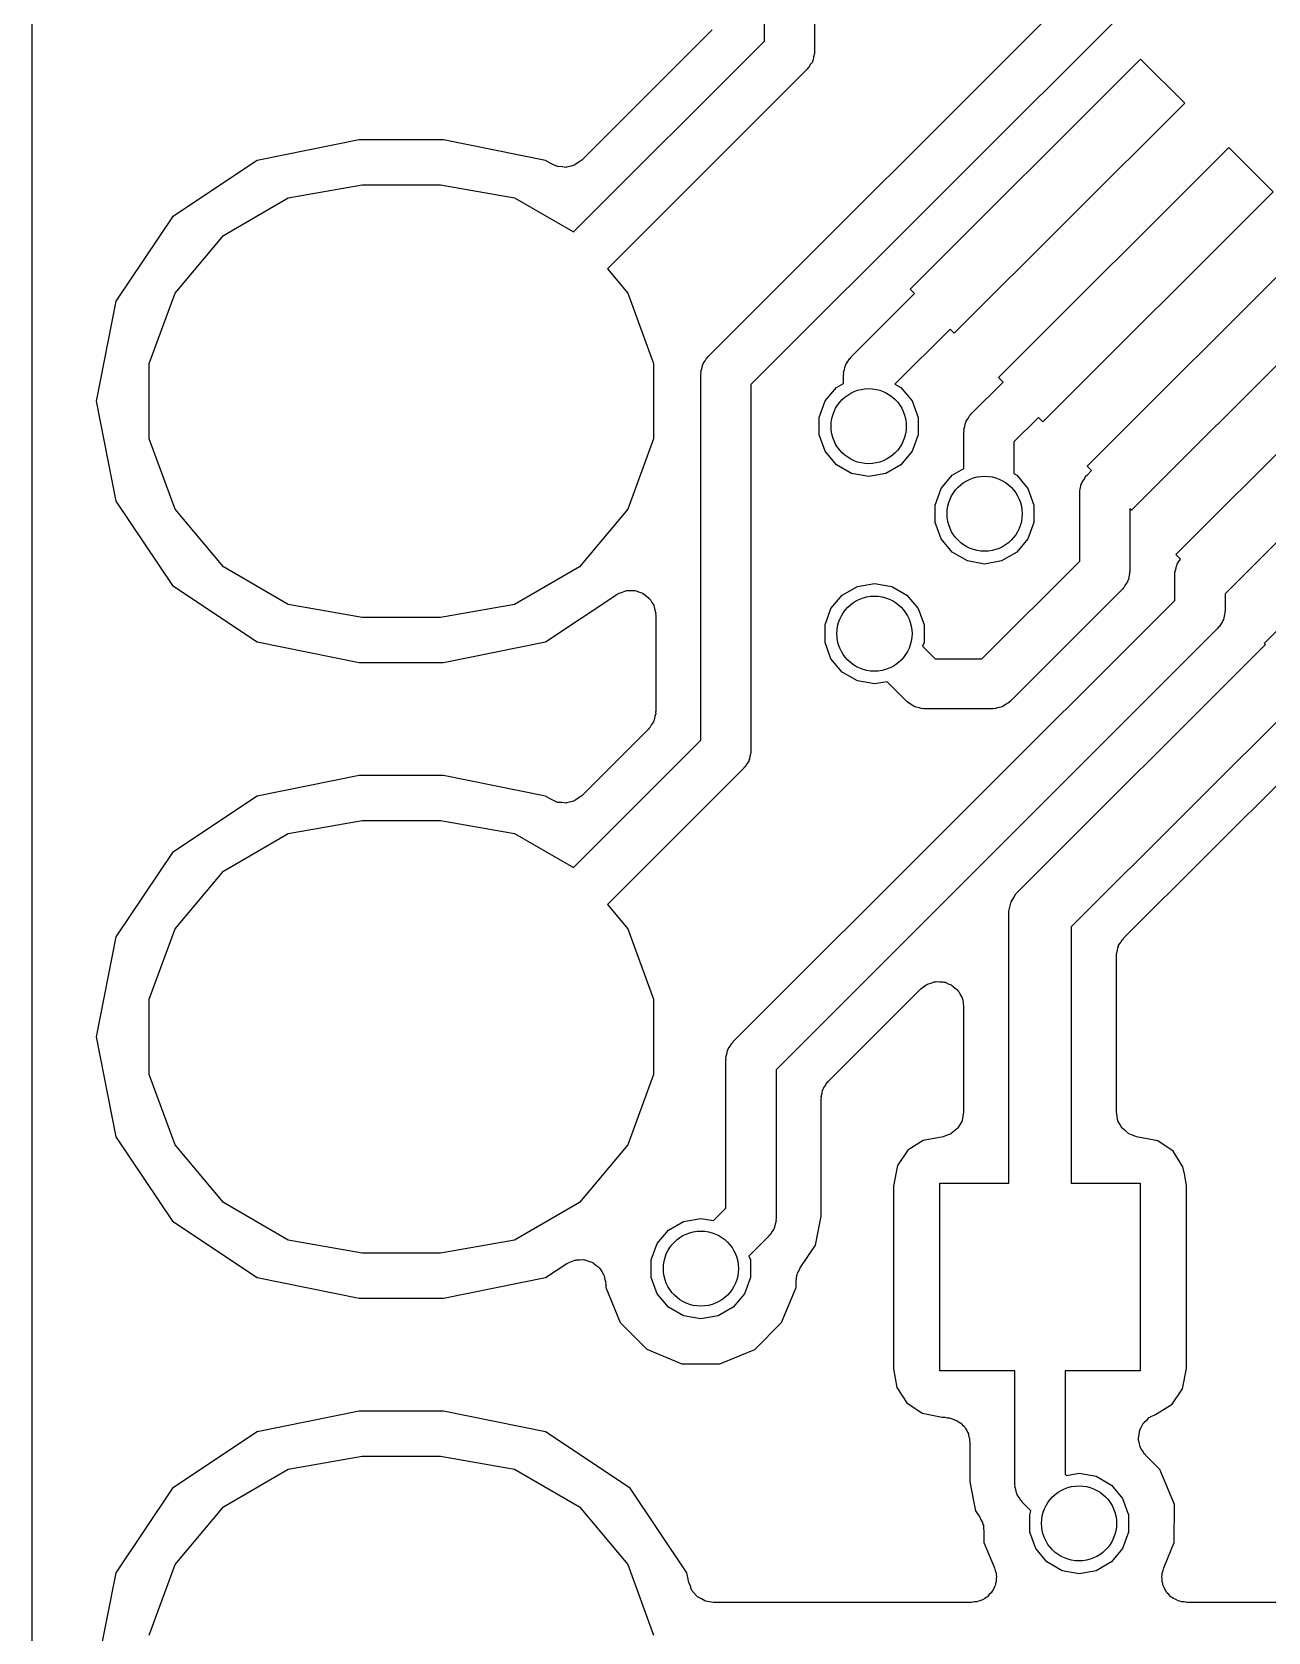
# Model space of a CAD drawing. Extents: x 125.1 to 143.2, y -145.5 to -100.1.
# Drawn here: x 125.08 to 130.01, y -131.87 to -125.47 of the extents above; entities that cross this region are included whole.
import ezdxf

# ---------------------------------------------------------------- set-up
doc = ezdxf.new("R2010")
doc.units = 0
doc.header["$MEASUREMENT"] = 0
doc.layers.add('BLACK', color=7, linetype='CONTINUOUS')

msp = doc.modelspace()

# ---------------------------------------------------------------- linework, layer by layer
at = {"layer": 'Black'}
for p, q in [((125.075, -134.57), (125.075, -114.439)), ((128, -125.511), (128, -123.519)), ((128.2, -123.561), (128.2, -125.552)), ((127.775, -126.771), (129.387, -125.159)), ((129.5, -125.33), (127.946, -126.884)), ((127.791, -125.466), (127.27, -125.987)), ((127.237, -126.274), (128, -125.511)), ((128.2, -125.552), (128.199, -125.557)), ((128.199, -125.557), (128.2, -125.561)), ((128.173, -125.62), (128.171, -125.623)), ((128.177, -125.617), (128.173, -125.62)), ((128.183, -125.605), (128.177, -125.617)), ((128.191, -125.595), (128.183, -125.605)), ((128.192, -125.59), (128.191, -125.595)), ((128.194, -125.587), (128.192, -125.59)), ((128.196, -125.574), (128.194, -125.587)), ((128.2, -125.561), (128.196, -125.574)), ((128.582, -126.503), (129.501, -125.583)), ((129.501, -125.583), (129.678, -125.76)), ((128.171, -125.623), (127.373, -126.421)), ((129.678, -125.76), (128.758, -126.679)), ((126.382, -125.906), (125.974, -125.988)), ((126.718, -125.906), (126.382, -125.906)), ((127.126, -125.988), (126.718, -125.906)), ((128.935, -126.856), (129.854, -125.937)), ((129.854, -125.937), (130.031, -126.114)), ((125.974, -125.988), (125.636, -126.213)), ((127.144, -125.999), (127.126, -125.988)), ((127.158, -126.006), (127.144, -125.999)), ((127.173, -126.013), (127.158, -126.006)), ((127.242, -126.006), (127.241, -126.007)), ((127.243, -126.006), (127.242, -126.006)), ((127.256, -125.996), (127.243, -126.006)), ((127.27, -125.987), (127.256, -125.996)), ((127.174, -126.013), (127.173, -126.013)), ((127.175, -126.013), (127.174, -126.013)), ((127.192, -126.014), (127.175, -126.013)), ((127.208, -126.016), (127.192, -126.014)), ((127.209, -126.015), (127.208, -126.016)), ((127.21, -126.015), (127.209, -126.015)), ((127.226, -126.011), (127.21, -126.015)), ((127.241, -126.007), (127.226, -126.011)), ((126.098, -126.138), (126.394, -126.086)), ((126.394, -126.086), (126.706, -126.086)), ((126.706, -126.086), (127.002, -126.138)), ((130.031, -126.114), (129.112, -127.033)), ((125.839, -126.288), (126.098, -126.138)), ((127.002, -126.138), (127.237, -126.274)), ((125.636, -126.213), (125.41, -126.551)), ((125.646, -126.518), (125.839, -126.288)), ((129.289, -127.21), (130.208, -126.29)), ((127.373, -126.421), (127.454, -126.518)), ((128.599, -126.52), (128.582, -126.503)), ((130.385, -126.467), (129.465, -127.386)), ((125.41, -126.551), (125.331, -126.95)), ((125.543, -126.8), (125.646, -126.518)), ((127.454, -126.518), (127.557, -126.8)), ((128.345, -126.774), (128.599, -126.52)), ((129.642, -127.563), (130.561, -126.644)), ((128.741, -126.662), (128.52, -126.882)), ((128.758, -126.679), (128.741, -126.662)), ((127.773, -126.775), (127.775, -126.771)), ((125.543, -127.1), (125.543, -126.8)), ((127.557, -126.8), (127.557, -127.1)), ((127.746, -126.833), (127.75, -126.821)), ((127.747, -126.838), (127.746, -126.833)), ((127.75, -126.821), (127.752, -126.808)), ((127.752, -126.808), (127.754, -126.804)), ((127.754, -126.804), (127.755, -126.8)), ((127.755, -126.8), (127.763, -126.789)), ((127.763, -126.789), (127.769, -126.778)), ((127.769, -126.778), (127.773, -126.775)), ((128.316, -126.836), (128.32, -126.824)), ((128.317, -126.841), (128.316, -126.836)), ((128.32, -126.824), (128.322, -126.811)), ((128.322, -126.811), (128.324, -126.807)), ((128.324, -126.807), (128.325, -126.803)), ((128.325, -126.803), (128.333, -126.792)), ((128.333, -126.792), (128.339, -126.781)), ((128.339, -126.781), (128.343, -126.778)), ((128.343, -126.778), (128.345, -126.774)), ((130.738, -126.821), (129.839, -127.72)), ((127.746, -126.842), (127.747, -126.838)), ((127.746, -128.305), (127.746, -126.842)), ((127.946, -126.884), (127.946, -128.346)), ((128.242, -126.949), (128.287, -126.896)), ((128.287, -126.896), (128.316, -126.879)), ((128.316, -126.845), (128.317, -126.841)), ((128.316, -126.879), (128.316, -126.845)), ((128.52, -126.882), (128.545, -126.896)), ((128.545, -126.896), (128.59, -126.949)), ((128.825, -127.001), (128.953, -126.874)), ((128.953, -126.874), (128.935, -126.856)), ((125.331, -126.95), (125.41, -127.349)), ((128.218, -127.015), (128.242, -126.949)), ((128.59, -126.949), (128.614, -127.015)), ((128.218, -127.085), (128.218, -127.015)), ((128.614, -127.015), (128.614, -127.085)), ((128.805, -127.03), (128.813, -127.019)), ((128.813, -127.019), (128.819, -127.008)), ((128.819, -127.008), (128.823, -127.005)), ((128.823, -127.005), (128.825, -127.001)), ((129.094, -127.015), (128.996, -127.113)), ((129.112, -127.033), (129.094, -127.015)), ((129.996, -127.917), (130.915, -126.998)), ((128.242, -127.15), (128.218, -127.085)), ((128.614, -127.085), (128.59, -127.15)), ((128.796, -127.063), (128.8, -127.051)), ((128.797, -127.068), (128.796, -127.063)), ((128.796, -127.072), (128.797, -127.068)), ((128.796, -127.219), (128.796, -127.072)), ((128.8, -127.051), (128.802, -127.038)), ((128.802, -127.038), (128.804, -127.034)), ((128.804, -127.034), (128.805, -127.03)), ((125.646, -127.382), (125.543, -127.1)), ((127.557, -127.1), (127.454, -127.382)), ((128.287, -127.204), (128.242, -127.15)), ((128.59, -127.15), (128.545, -127.204)), ((128.996, -127.113), (128.996, -127.239)), ((128.347, -127.239), (128.287, -127.204)), ((128.545, -127.204), (128.485, -127.239)), ((128.75, -127.246), (128.796, -127.219)), ((129.306, -127.227), (129.289, -127.21)), ((128.416, -127.251), (128.347, -127.239)), ((128.485, -127.239), (128.416, -127.251)), ((128.705, -127.299), (128.75, -127.246)), ((128.996, -127.239), (129.008, -127.246)), ((129.008, -127.246), (129.052, -127.299)), ((129.262, -127.295), (129.265, -127.282)), ((129.265, -127.282), (129.267, -127.278)), ((129.267, -127.278), (129.268, -127.274)), ((129.268, -127.274), (129.275, -127.264)), ((129.275, -127.264), (129.282, -127.252)), ((129.282, -127.252), (129.285, -127.249)), ((129.285, -127.249), (129.288, -127.246)), ((129.288, -127.246), (129.306, -127.227)), ((128.681, -127.365), (128.705, -127.299)), ((129.052, -127.299), (129.076, -127.365)), ((129.259, -127.308), (129.262, -127.295)), ((129.259, -127.312), (129.259, -127.308)), ((129.259, -127.317), (129.259, -127.312)), ((129.259, -127.589), (129.259, -127.317)), ((125.41, -127.349), (125.636, -127.687)), ((125.839, -127.612), (125.646, -127.382)), ((127.454, -127.382), (127.261, -127.612)), ((128.681, -127.435), (128.681, -127.365)), ((129.076, -127.365), (129.076, -127.435)), ((129.465, -127.386), (129.459, -127.38)), ((129.459, -127.38), (129.459, -127.63)), ((128.705, -127.5), (128.681, -127.435)), ((129.076, -127.435), (129.052, -127.5)), ((128.75, -127.554), (128.705, -127.5)), ((129.052, -127.5), (129.008, -127.554)), ((128.81, -127.588), (128.75, -127.554)), ((128.879, -127.601), (128.81, -127.588)), ((128.868, -127.979), (129.259, -127.589)), ((128.947, -127.588), (128.879, -127.601)), ((129.008, -127.554), (128.947, -127.588)), ((129.661, -127.582), (129.642, -127.563)), ((129.647, -127.606), (129.648, -127.601)), ((129.648, -127.601), (129.655, -127.591)), ((129.655, -127.591), (129.661, -127.582)), ((126.098, -127.762), (125.839, -127.612)), ((127.261, -127.612), (127.002, -127.762)), ((130.632, -127.644), (129.225, -129.051)), ((129.45, -127.668), (129.449, -127.672)), ((129.453, -127.664), (129.45, -127.668)), ((129.455, -127.652), (129.453, -127.664)), ((129.458, -127.639), (129.455, -127.652)), ((129.459, -127.63), (129.458, -127.635)), ((129.458, -127.635), (129.458, -127.639)), ((129.639, -127.635), (129.642, -127.622)), ((129.639, -127.639), (129.639, -127.635)), ((129.639, -127.644), (129.639, -127.639)), ((129.639, -127.746), (129.639, -127.644)), ((129.642, -127.622), (129.645, -127.609)), ((129.645, -127.609), (129.647, -127.606)), ((125.636, -127.687), (125.974, -127.912)), ((127.126, -127.912), (127.41, -127.723)), ((127.41, -127.723), (127.413, -127.721)), ((127.413, -127.721), (127.416, -127.719)), ((127.416, -127.719), (127.429, -127.714)), ((127.429, -127.714), (127.442, -127.709)), ((127.442, -127.709), (127.446, -127.708)), ((127.446, -127.708), (127.449, -127.707)), ((127.449, -127.707), (127.463, -127.707)), ((127.463, -127.707), (127.477, -127.706)), ((127.477, -127.706), (127.48, -127.707)), ((127.48, -127.707), (127.483, -127.707)), ((127.483, -127.707), (127.497, -127.712)), ((127.497, -127.712), (127.51, -127.716)), ((127.51, -127.716), (127.513, -127.718)), ((127.513, -127.718), (127.516, -127.719)), ((127.516, -127.719), (127.527, -127.728)), ((127.527, -127.728), (127.538, -127.737)), ((128.265, -127.779), (128.31, -127.725)), ((128.31, -127.725), (128.371, -127.69)), ((128.371, -127.69), (128.439, -127.678)), ((128.439, -127.678), (128.508, -127.69)), ((128.508, -127.69), (128.568, -127.725)), ((128.568, -127.725), (128.613, -127.779)), ((129.429, -127.701), (128.981, -128.15)), ((129.432, -127.697), (129.429, -127.701)), ((129.435, -127.694), (129.432, -127.697)), ((129.442, -127.683), (129.435, -127.694)), ((129.449, -127.672), (129.442, -127.683)), ((129.839, -127.72), (129.839, -127.788)), ((126.394, -127.814), (126.098, -127.762)), ((127.002, -127.762), (126.706, -127.814)), ((127.538, -127.737), (127.54, -127.739)), ((127.54, -127.739), (127.543, -127.741)), ((127.543, -127.741), (127.55, -127.754)), ((127.55, -127.754), (127.558, -127.765)), ((127.558, -127.765), (127.558, -127.769)), ((127.558, -127.769), (127.56, -127.772)), ((127.56, -127.772), (127.562, -127.785)), ((127.562, -127.785), (127.566, -127.799)), ((127.875, -129.509), (129.639, -127.746)), ((128.242, -127.844), (128.265, -127.779)), ((128.613, -127.779), (128.637, -127.844)), ((129.838, -127.796), (129.835, -127.809)), ((129.839, -127.788), (129.838, -127.792)), ((129.838, -127.792), (129.838, -127.796)), ((126.706, -127.814), (126.394, -127.814)), ((127.566, -127.799), (127.565, -127.802)), ((127.565, -127.802), (127.566, -127.806)), ((127.566, -127.806), (127.566, -128.189)), ((129.809, -127.858), (128.046, -129.622)), ((128.242, -127.914), (128.242, -127.844)), ((128.637, -127.844), (128.637, -127.914)), ((129.812, -127.855), (129.809, -127.858)), ((129.815, -127.852), (129.812, -127.855)), ((129.822, -127.841), (129.815, -127.852)), ((129.829, -127.83), (129.822, -127.841)), ((129.83, -127.826), (129.829, -127.83)), ((129.833, -127.822), (129.83, -127.826)), ((129.835, -127.809), (129.833, -127.822)), ((125.974, -127.912), (126.382, -127.994)), ((126.718, -127.994), (127.126, -127.912)), ((128.265, -127.979), (128.242, -127.914)), ((128.637, -127.914), (128.631, -127.929)), ((129.012, -128.911), (130.001, -127.922)), ((130.001, -127.922), (129.996, -127.917)), ((128.31, -128.033), (128.265, -127.979)), ((128.631, -127.929), (128.681, -127.979)), ((128.681, -127.979), (128.868, -127.979)), ((126.382, -127.994), (126.718, -127.994)), ((128.371, -128.068), (128.31, -128.033)), ((128.439, -128.08), (128.371, -128.068)), ((128.49, -128.071), (128.439, -128.08)), ((128.569, -128.15), (128.49, -128.071)), ((128.572, -128.152), (128.569, -128.15)), ((128.575, -128.156), (128.572, -128.152)), ((128.586, -128.162), (128.575, -128.156)), ((128.597, -128.17), (128.586, -128.162)), ((128.601, -128.171), (128.597, -128.17)), ((128.605, -128.173), (128.601, -128.171)), ((128.618, -128.175), (128.605, -128.173)), ((128.631, -128.179), (128.618, -128.175)), ((128.635, -128.178), (128.631, -128.179)), ((128.639, -128.179), (128.635, -128.178)), ((128.91, -128.179), (128.639, -128.179)), ((128.914, -128.178), (128.91, -128.179)), ((128.919, -128.179), (128.914, -128.178)), ((128.931, -128.175), (128.919, -128.179)), ((128.944, -128.173), (128.931, -128.175)), ((128.948, -128.171), (128.944, -128.173)), ((128.952, -128.17), (128.948, -128.171)), ((128.963, -128.162), (128.952, -128.17)), ((128.974, -128.156), (128.963, -128.162)), ((128.977, -128.152), (128.974, -128.156)), ((128.981, -128.15), (128.977, -128.152)), ((127.549, -128.242), (127.543, -128.253)), ((127.557, -128.231), (127.549, -128.242)), ((127.558, -128.227), (127.557, -128.231)), ((127.56, -128.223), (127.558, -128.227)), ((127.562, -128.21), (127.56, -128.223)), ((127.566, -128.198), (127.562, -128.21)), ((127.566, -128.189), (127.565, -128.193)), ((127.565, -128.193), (127.566, -128.198)), ((127.237, -128.814), (127.746, -128.305)), ((127.537, -128.26), (127.27, -128.527)), ((127.539, -128.256), (127.537, -128.26)), ((127.543, -128.253), (127.539, -128.256)), ((127.942, -128.368), (127.94, -128.381)), ((127.946, -128.355), (127.942, -128.368)), ((127.946, -128.346), (127.945, -128.351)), ((127.945, -128.351), (127.946, -128.355)), ((127.917, -128.417), (127.373, -128.961)), ((127.919, -128.413), (127.917, -128.417)), ((127.923, -128.411), (127.919, -128.413)), ((127.929, -128.399), (127.923, -128.411)), ((127.937, -128.389), (127.929, -128.399)), ((127.938, -128.384), (127.937, -128.389)), ((127.94, -128.381), (127.938, -128.384)), ((129.434, -129.096), (130.107, -128.424)), ((126.382, -128.446), (125.974, -128.528)), ((126.718, -128.446), (126.382, -128.446)), ((127.126, -128.528), (126.718, -128.446)), ((125.974, -128.528), (125.636, -128.753)), ((127.144, -128.539), (127.126, -128.528)), ((127.158, -128.546), (127.144, -128.539)), ((127.173, -128.553), (127.158, -128.546)), ((127.174, -128.553), (127.173, -128.553)), ((127.175, -128.553), (127.174, -128.553)), ((127.192, -128.554), (127.175, -128.553)), ((127.208, -128.556), (127.192, -128.554)), ((127.209, -128.555), (127.208, -128.556)), ((127.21, -128.555), (127.209, -128.555)), ((127.226, -128.551), (127.21, -128.555)), ((127.241, -128.547), (127.226, -128.551)), ((127.242, -128.546), (127.241, -128.547)), ((127.243, -128.546), (127.242, -128.546)), ((127.256, -128.536), (127.243, -128.546)), ((127.27, -128.527), (127.256, -128.536)), ((126.098, -128.678), (126.394, -128.626)), ((126.394, -128.626), (126.706, -128.626)), ((126.706, -128.626), (127.002, -128.678)), ((125.839, -128.828), (126.098, -128.678)), ((127.002, -128.678), (127.237, -128.814)), ((125.636, -128.753), (125.41, -129.091)), ((125.646, -129.058), (125.839, -128.828)), ((128.985, -128.951), (128.987, -128.946)), ((128.987, -128.946), (128.996, -128.933)), ((128.996, -128.933), (129.004, -128.919)), ((129.004, -128.919), (129.008, -128.915)), ((129.008, -128.915), (129.012, -128.911)), ((127.373, -128.961), (127.454, -129.058)), ((128.975, -128.988), (128.98, -128.972)), ((128.976, -128.994), (128.975, -128.988)), ((128.975, -128.999), (128.976, -128.994)), ((128.975, -130.075), (128.975, -128.999)), ((128.98, -128.972), (128.983, -128.956)), ((128.983, -128.956), (128.985, -128.951)), ((125.543, -129.34), (125.646, -129.058)), ((127.454, -129.058), (127.557, -129.34)), ((129.225, -129.051), (129.225, -130.075)), ((125.41, -129.091), (125.331, -129.49)), ((129.409, -129.145), (129.411, -129.133)), ((129.411, -129.133), (129.413, -129.129)), ((129.413, -129.129), (129.414, -129.124)), ((129.414, -129.124), (129.422, -129.114)), ((129.422, -129.114), (129.428, -129.102)), ((129.428, -129.102), (129.432, -129.1)), ((129.432, -129.1), (129.434, -129.096)), ((129.405, -129.158), (129.409, -129.145)), ((129.406, -129.162), (129.405, -129.158)), ((129.405, -129.167), (129.406, -129.162)), ((129.405, -129.791), (129.405, -129.167)), ((128.255, -129.667), (128.624, -129.298)), ((128.624, -129.298), (128.635, -129.29)), ((128.635, -129.29), (128.645, -129.282)), ((128.645, -129.282), (128.649, -129.281)), ((128.649, -129.281), (128.653, -129.278)), ((128.653, -129.278), (128.665, -129.275)), ((128.665, -129.275), (128.678, -129.27)), ((128.678, -129.27), (128.682, -129.27)), ((128.682, -129.27), (128.686, -129.269)), ((128.686, -129.269), (128.699, -129.27)), ((128.699, -129.27), (128.712, -129.27)), ((128.712, -129.27), (128.716, -129.272)), ((128.716, -129.272), (128.721, -129.272)), ((128.721, -129.272), (128.733, -129.278)), ((128.733, -129.278), (128.745, -129.282)), ((128.745, -129.282), (128.748, -129.285)), ((128.748, -129.285), (128.752, -129.287)), ((128.752, -129.287), (128.762, -129.296)), ((128.762, -129.296), (128.772, -129.304)), ((128.772, -129.304), (128.774, -129.308)), ((128.774, -129.308), (128.777, -129.311)), ((128.777, -129.311), (128.782, -129.323)), ((128.782, -129.323), (128.789, -129.334)), ((125.543, -129.64), (125.543, -129.34)), ((127.557, -129.34), (127.557, -129.64)), ((128.789, -129.334), (128.79, -129.339)), ((128.79, -129.339), (128.792, -129.343)), ((128.792, -129.343), (128.793, -129.356)), ((128.793, -129.356), (128.795, -129.369)), ((128.795, -129.369), (128.795, -129.79)), ((125.331, -129.49), (125.41, -129.889)), ((127.863, -129.527), (127.869, -129.516)), ((127.869, -129.516), (127.873, -129.513)), ((127.873, -129.513), (127.875, -129.509)), ((127.846, -129.571), (127.85, -129.559)), ((127.847, -129.576), (127.846, -129.571)), ((127.846, -129.58), (127.847, -129.576)), ((127.846, -130.175), (127.846, -129.58)), ((127.85, -129.559), (127.852, -129.546)), ((127.852, -129.546), (127.854, -129.542)), ((127.854, -129.542), (127.855, -129.538)), ((127.855, -129.538), (127.863, -129.527)), ((125.646, -129.922), (125.543, -129.64)), ((127.557, -129.64), (127.454, -129.922)), ((128.046, -129.622), (128.046, -130.216)), ((128.23, -129.716), (128.232, -129.703)), ((128.232, -129.703), (128.234, -129.7)), ((128.234, -129.7), (128.235, -129.695)), ((128.235, -129.695), (128.243, -129.685)), ((128.243, -129.685), (128.249, -129.673)), ((128.249, -129.673), (128.253, -129.671)), ((128.253, -129.671), (128.255, -129.667)), ((128.226, -129.729), (128.23, -129.716)), ((128.227, -129.733), (128.226, -129.729)), ((128.226, -129.738), (128.227, -129.733)), ((128.226, -130.206), (128.226, -129.738)), ((128.781, -129.839), (128.772, -129.854)), ((128.789, -129.825), (128.781, -129.839)), ((128.792, -129.807), (128.789, -129.824)), ((128.789, -129.824), (128.789, -129.824)), ((128.789, -129.824), (128.789, -129.825)), ((128.795, -129.79), (128.792, -129.807)), ((129.408, -129.806), (129.405, -129.791)), ((129.41, -129.822), (129.408, -129.806)), ((129.411, -129.823), (129.41, -129.822)), ((129.411, -129.825), (129.411, -129.823)), ((129.419, -129.839), (129.411, -129.825)), ((129.427, -129.853), (129.419, -129.839)), ((125.41, -129.889), (125.636, -130.227)), ((128.634, -129.904), (128.572, -129.943)), ((128.713, -129.889), (128.634, -129.904)), ((128.729, -129.883), (128.713, -129.889)), ((128.745, -129.877), (128.729, -129.883)), ((128.746, -129.876), (128.745, -129.877)), ((128.745, -129.877), (128.745, -129.877)), ((128.759, -129.866), (128.746, -129.876)), ((128.772, -129.855), (128.759, -129.866)), ((128.772, -129.854), (128.772, -129.854)), ((128.772, -129.854), (128.772, -129.855)), ((129.428, -129.854), (129.427, -129.853)), ((129.428, -129.855), (129.428, -129.854)), ((129.441, -129.865), (129.428, -129.855)), ((129.453, -129.876), (129.441, -129.865)), ((129.454, -129.876), (129.453, -129.876)), ((129.455, -129.877), (129.454, -129.876)), ((129.47, -129.883), (129.455, -129.877)), ((129.485, -129.889), (129.47, -129.883)), ((129.571, -129.906), (129.485, -129.889)), ((125.839, -130.152), (125.646, -129.922)), ((127.454, -129.922), (127.261, -130.152)), ((128.572, -129.943), (128.531, -130.004)), ((129.632, -129.947), (129.571, -129.906)), ((129.671, -130.009), (129.632, -129.947)), ((128.531, -130.004), (128.515, -130.085)), ((129.677, -130.038), (129.671, -130.009)), ((128.515, -130.085), (128.515, -130.816)), ((128.7, -130.825), (128.7, -130.075)), ((128.7, -130.075), (128.975, -130.075)), ((129.225, -130.075), (129.5, -130.075)), ((129.5, -130.075), (129.5, -130.825)), ((129.685, -130.084), (129.677, -130.038)), ((129.677, -130.038), (129.677, -130.038)), ((129.685, -130.53), (129.685, -130.084)), ((126.098, -130.302), (125.839, -130.152)), ((127.261, -130.152), (127.002, -130.302)), ((127.677, -130.228), (127.746, -130.216)), ((127.746, -130.216), (127.796, -130.224)), ((127.796, -130.224), (127.846, -130.175)), ((128.046, -130.225), (128.042, -130.238)), ((128.046, -130.216), (128.045, -130.221)), ((128.045, -130.221), (128.046, -130.225)), ((128.203, -130.323), (128.226, -130.206)), ((125.636, -130.227), (125.974, -130.452)), ((127.572, -130.316), (127.617, -130.262)), ((127.617, -130.262), (127.677, -130.228)), ((128.017, -130.287), (127.938, -130.366)), ((128.019, -130.283), (128.017, -130.287)), ((128.023, -130.281), (128.019, -130.283)), ((128.029, -130.269), (128.023, -130.281)), ((128.037, -130.259), (128.029, -130.269)), ((128.038, -130.254), (128.037, -130.259)), ((128.04, -130.25), (128.038, -130.254)), ((128.042, -130.238), (128.04, -130.25)), ((126.394, -130.354), (126.098, -130.302)), ((127.002, -130.302), (126.706, -130.354)), ((127.548, -130.381), (127.572, -130.316)), ((128.143, -130.413), (128.203, -130.323)), ((126.706, -130.354), (126.394, -130.354)), ((127.126, -130.452), (127.21, -130.396)), ((127.21, -130.396), (127.213, -130.395)), ((127.213, -130.395), (127.216, -130.393)), ((127.216, -130.393), (127.229, -130.388)), ((127.229, -130.388), (127.242, -130.382)), ((127.242, -130.382), (127.246, -130.382)), ((127.246, -130.382), (127.249, -130.381)), ((127.249, -130.381), (127.263, -130.381)), ((127.263, -130.381), (127.277, -130.38)), ((127.277, -130.38), (127.28, -130.381)), ((127.28, -130.381), (127.283, -130.381)), ((127.283, -130.381), (127.297, -130.386)), ((127.297, -130.386), (127.31, -130.39)), ((127.31, -130.39), (127.313, -130.392)), ((127.313, -130.392), (127.316, -130.393)), ((127.316, -130.393), (127.327, -130.402)), ((127.327, -130.402), (127.338, -130.41)), ((127.338, -130.41), (127.34, -130.413)), ((127.34, -130.413), (127.343, -130.415)), ((127.343, -130.415), (127.35, -130.427)), ((127.548, -130.451), (127.548, -130.381)), ((127.938, -130.366), (127.944, -130.381)), ((127.944, -130.381), (127.944, -130.451)), ((128.138, -130.424), (128.143, -130.413)), ((125.974, -130.452), (126.382, -130.534)), ((126.718, -130.534), (127.126, -130.452)), ((127.35, -130.427), (127.357, -130.439)), ((127.357, -130.439), (127.358, -130.442)), ((127.358, -130.442), (127.36, -130.445)), ((127.36, -130.445), (127.362, -130.459)), ((127.362, -130.459), (127.366, -130.473)), ((127.366, -130.473), (127.365, -130.476)), ((127.365, -130.476), (127.366, -130.479)), ((127.366, -130.479), (127.366, -130.492)), ((127.572, -130.517), (127.548, -130.451)), ((127.944, -130.451), (127.92, -130.517)), ((128.126, -130.468), (128.128, -130.456)), ((128.126, -130.492), (128.126, -130.468)), ((128.128, -130.456), (128.129, -130.444)), ((128.129, -130.444), (128.131, -130.439)), ((128.131, -130.439), (128.132, -130.434)), ((128.132, -130.434), (128.138, -130.424)), ((126.382, -130.534), (126.718, -130.534)), ((127.366, -130.492), (127.424, -130.631)), ((127.617, -130.57), (127.572, -130.517)), ((127.92, -130.517), (127.875, -130.57)), ((128.068, -130.632), (128.126, -130.492)), ((129.685, -130.815), (129.685, -130.53)), ((127.677, -130.605), (127.617, -130.57)), ((127.746, -130.617), (127.677, -130.605)), ((127.815, -130.605), (127.746, -130.617)), ((127.875, -130.57), (127.815, -130.605)), ((127.424, -130.631), (127.53, -130.738)), ((127.961, -130.739), (128.068, -130.632)), ((127.53, -130.738), (127.67, -130.796)), ((127.67, -130.796), (127.821, -130.796)), ((127.821, -130.796), (127.961, -130.739)), ((128.515, -130.816), (128.529, -130.891)), ((129, -130.825), (128.7, -130.825)), ((129, -131.278), (129, -130.825)), ((129.5, -130.825), (129.2, -130.825)), ((129.2, -130.825), (129.2, -131.237)), ((129.669, -130.896), (129.685, -130.815)), ((128.529, -130.891), (128.568, -130.953)), ((129.628, -130.957), (129.669, -130.896)), ((126.382, -130.986), (125.974, -131.068)), ((126.718, -130.986), (126.382, -130.986)), ((127.126, -131.068), (126.718, -130.986)), ((128.568, -130.953), (128.629, -130.994)), ((129.562, -130.999), (129.628, -130.957)), ((128.629, -130.994), (128.71, -131.01)), ((128.71, -131.01), (128.72, -131.01)), ((128.72, -131.01), (128.729, -131.012)), ((128.729, -131.012), (128.737, -131.012)), ((128.737, -131.012), (128.746, -131.015)), ((128.746, -131.015), (128.754, -131.017)), ((128.754, -131.017), (128.762, -131.021)), ((128.762, -131.021), (128.77, -131.024)), ((128.77, -131.024), (128.777, -131.03)), ((128.777, -131.03), (128.784, -131.034)), ((128.784, -131.034), (128.79, -131.041)), ((128.79, -131.041), (128.797, -131.046)), ((128.797, -131.046), (128.801, -131.054)), ((128.801, -131.054), (128.807, -131.06)), ((129.499, -131.06), (129.506, -131.048)), ((129.506, -131.048), (129.512, -131.035)), ((129.512, -131.035), (129.515, -131.033)), ((129.515, -131.033), (129.516, -131.029)), ((129.516, -131.029), (129.527, -131.021)), ((129.527, -131.021), (129.536, -131.011)), ((129.536, -131.011), (129.54, -131.009)), ((129.54, -131.009), (129.543, -131.007)), ((129.543, -131.007), (129.556, -131.002)), ((129.556, -131.002), (129.562, -130.999)), ((125.974, -131.068), (125.636, -131.293)), ((127.464, -131.293), (127.126, -131.068)), ((128.807, -131.06), (128.81, -131.069)), ((128.81, -131.069), (128.814, -131.076)), ((128.814, -131.076), (128.815, -131.085)), ((128.815, -131.085), (128.818, -131.093)), ((128.818, -131.093), (128.818, -131.102)), ((128.818, -131.102), (128.82, -131.11)), ((128.82, -131.11), (128.82, -131.268)), ((129.494, -131.094), (129.496, -131.08)), ((129.494, -131.098), (129.494, -131.094)), ((129.494, -131.101), (129.494, -131.098)), ((129.498, -131.115), (129.494, -131.101)), ((129.496, -131.08), (129.497, -131.067)), ((129.497, -131.067), (129.499, -131.063)), ((129.5, -131.128), (129.498, -131.115)), ((129.499, -131.063), (129.499, -131.06)), ((126.098, -131.218), (126.394, -131.166)), ((126.394, -131.166), (126.706, -131.166)), ((126.706, -131.166), (127.002, -131.218)), ((129.502, -131.131), (129.5, -131.128)), ((129.503, -131.135), (129.502, -131.131)), ((129.511, -131.146), (129.503, -131.135)), ((129.518, -131.158), (129.511, -131.146)), ((129.521, -131.16), (129.518, -131.158)), ((129.523, -131.163), (129.521, -131.16)), ((129.579, -131.219), (129.523, -131.163)), ((125.839, -131.368), (126.098, -131.218)), ((127.002, -131.218), (127.261, -131.368)), ((129.2, -131.237), (129.206, -131.243)), ((129.206, -131.243), (129.256, -131.234)), ((129.256, -131.234), (129.325, -131.246)), ((129.325, -131.246), (129.386, -131.281)), ((129.637, -131.359), (129.579, -131.219)), ((125.636, -131.293), (125.41, -131.631)), ((127.69, -131.631), (127.464, -131.293)), ((128.82, -131.268), (128.836, -131.35)), ((129.001, -131.282), (129, -131.278)), ((129, -131.287), (129.001, -131.282)), ((129.004, -131.299), (129, -131.287)), ((129.006, -131.312), (129.004, -131.299)), ((129.008, -131.316), (129.006, -131.312)), ((129.386, -131.281), (129.43, -131.334)), ((125.646, -131.598), (125.839, -131.368)), ((127.261, -131.368), (127.454, -131.598)), ((128.836, -131.35), (128.836, -131.35)), ((128.836, -131.35), (128.843, -131.384)), ((129.009, -131.32), (129.008, -131.316)), ((129.017, -131.331), (129.009, -131.32)), ((129.023, -131.342), (129.017, -131.331)), ((129.027, -131.345), (129.023, -131.342)), ((129.029, -131.349), (129.027, -131.345)), ((129.064, -131.384), (129.029, -131.349)), ((129.43, -131.334), (129.454, -131.4)), ((129.636, -131.51), (129.637, -131.359)), ((128.843, -131.384), (128.86, -131.409)), ((128.86, -131.409), (128.864, -131.42)), ((128.864, -131.42), (128.87, -131.43)), ((128.87, -131.43), (128.871, -131.436)), ((128.871, -131.436), (128.874, -131.441)), ((129.059, -131.4), (129.064, -131.384)), ((129.059, -131.469), (129.059, -131.4)), ((129.454, -131.4), (129.454, -131.469)), ((128.874, -131.441), (128.874, -131.453)), ((128.874, -131.453), (128.876, -131.465)), ((128.876, -131.465), (128.876, -131.51)), ((129.083, -131.535), (129.059, -131.469)), ((129.454, -131.469), (129.43, -131.535)), ((128.876, -131.51), (128.919, -131.612)), ((129.127, -131.588), (129.083, -131.535)), ((129.43, -131.535), (129.386, -131.588)), ((129.594, -131.612), (129.636, -131.51)), ((125.41, -131.631), (125.331, -132.03)), ((125.543, -131.88), (125.646, -131.598)), ((127.454, -131.598), (127.557, -131.88)), ((127.698, -131.67), (127.69, -131.631)), ((128.919, -131.612), (128.921, -131.622)), ((128.921, -131.622), (128.925, -131.633)), ((129.188, -131.623), (129.127, -131.588)), ((129.256, -131.635), (129.188, -131.623)), ((129.325, -131.623), (129.256, -131.635)), ((129.386, -131.588), (129.325, -131.623)), ((129.588, -131.633), (129.592, -131.622)), ((129.592, -131.622), (129.594, -131.612)), ((127.704, -131.685), (127.698, -131.67)), ((127.709, -131.7), (127.704, -131.685)), ((128.917, -131.69), (128.913, -131.7)), ((128.922, -131.68), (128.917, -131.69)), ((128.925, -131.667), (128.922, -131.674)), ((128.922, -131.674), (128.922, -131.68)), ((128.925, -131.633), (128.925, -131.639)), ((128.925, -131.639), (128.926, -131.646)), ((128.926, -131.646), (128.925, -131.656)), ((128.925, -131.656), (128.925, -131.667)), ((129.587, -131.646), (129.588, -131.639)), ((129.588, -131.656), (129.587, -131.646)), ((129.588, -131.639), (129.588, -131.633)), ((129.588, -131.667), (129.588, -131.656)), ((129.59, -131.674), (129.588, -131.667)), ((129.591, -131.68), (129.59, -131.674)), ((129.596, -131.69), (129.591, -131.68)), ((129.6, -131.7), (129.596, -131.69)), ((127.71, -131.701), (127.709, -131.7)), ((127.71, -131.702), (127.71, -131.701)), ((127.721, -131.714), (127.71, -131.702)), ((127.732, -131.727), (127.721, -131.714)), ((127.733, -131.728), (127.732, -131.727)), ((127.732, -131.727), (127.732, -131.727)), ((127.748, -131.736), (127.733, -131.728)), ((127.762, -131.744), (127.748, -131.736)), ((127.763, -131.744), (127.762, -131.744)), ((127.764, -131.745), (127.763, -131.744)), ((127.78, -131.747), (127.764, -131.745)), ((127.796, -131.75), (127.78, -131.747)), ((128.826, -131.75), (127.796, -131.75)), ((128.837, -131.748), (128.826, -131.75)), ((128.848, -131.748), (128.837, -131.748)), ((128.854, -131.745), (128.848, -131.748)), ((128.86, -131.744), (128.854, -131.745)), ((128.87, -131.739), (128.86, -131.744)), ((128.88, -131.734), (128.87, -131.739)), ((128.885, -131.73), (128.88, -131.734)), ((128.89, -131.727), (128.885, -131.73)), ((128.897, -131.718), (128.89, -131.727)), ((128.905, -131.711), (128.897, -131.718)), ((128.909, -131.705), (128.905, -131.711)), ((128.913, -131.7), (128.909, -131.705)), ((129.604, -131.705), (129.6, -131.7)), ((129.607, -131.711), (129.604, -131.705)), ((129.615, -131.718), (129.607, -131.711)), ((129.622, -131.727), (129.615, -131.718)), ((129.628, -131.73), (129.622, -131.727)), ((129.633, -131.734), (129.628, -131.73)), ((129.643, -131.738), (129.633, -131.734)), ((129.652, -131.744), (129.643, -131.738)), ((129.659, -131.745), (129.652, -131.744)), ((129.665, -131.748), (129.659, -131.745)), ((129.676, -131.748), (129.665, -131.748)), ((129.687, -131.75), (129.676, -131.748)), ((130.836, -131.75), (129.687, -131.75))]:
    msp.add_line(p, q, dxfattribs=at)
for centre in [(128.416, -127.05), (128.879, -127.4), (128.439, -127.879), (127.746, -130.416), (129.256, -131.434)]:
    msp.add_circle(centre, 0.15, dxfattribs=at)

doc.saveas('drawing.dxf')
